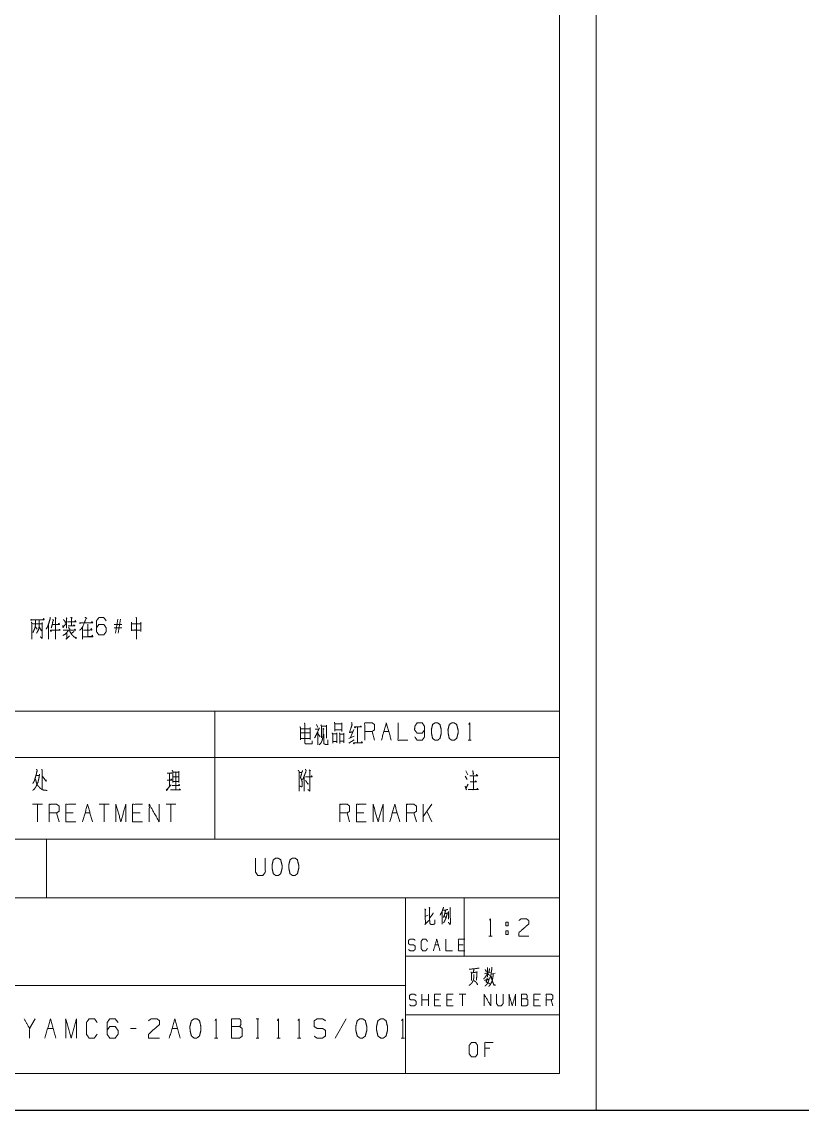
# Model space of a CAD drawing. Header units: millimetres. Extents: x 2210 to 79821, y -19430 to 2344.
# Drawn here: x 6483.7 to 6590.2, y 1492.8 to 1641.3 of the extents above; entities that cross this region are included whole.
import ezdxf

# ---------------------------------------------------------------- set-up
doc = ezdxf.new("R2010")
doc.units = ezdxf.units.MM
doc.layers.add('101', color=7, linetype='Continuous', true_color=0xffffff)

msp = doc.modelspace()

# ---------------------------------------------------------------- linework, layer by layer
msp.add_line((2209.78, 1492.82), (13049.16, 1492.82))
at = {"layer": '101', "color": 133, "linetype": 'Continuous', "lineweight": 18}
for p, q in [((6562.03, 1492.82), (6562.03, 1789.82)), ((6557.03, 1497.82), (6557.03, 1784.82)), ((6377.03, 1529.82), (6557.03, 1529.82)), ((6487.03, 1529.82), (6487.03, 1521.82)), ((6377.03, 1521.82), (6557.03, 1521.82)), ((6536.03, 1521.82), (6536.03, 1497.82)), ((6544.03, 1521.82), (6544.03, 1513.82)), ((6536.03, 1513.82), (6557.03, 1513.82)), ((6427.03, 1509.82), (6536.03, 1509.82)), ((6536.03, 1505.82), (6557.03, 1505.82)), ((6167.03, 1497.82), (6557.03, 1497.82)), ((6377.03, 1497.82), (6557.03, 1497.82)), ((6142.03, 1492.82), (6562.03, 1492.82))]:
    msp.add_line(p, q, dxfattribs=at)
at = {"layer": '101', "color": 72, "linetype": 'Continuous', "lineweight": 18}
for p, q in [((6496.45, 1557.89), (6496.79, 1559.82)), ((6497.14, 1559.82), (6496.81, 1557.89)), ((6485.53, 1558.79), (6485.79, 1558.44)), ((6486.02, 1558.79), (6486.36, 1558.24)), ((6487.33, 1559.07), (6487.33, 1557.09)), ((6490.81, 1558.12), (6490.44, 1557.89)), ((6497.3, 1559.09), (6496.29, 1559.09)), ((6497.3, 1558.62), (6496.29, 1558.62)), ((6480.03, 1547.28), (6510.03, 1547.28)), ((6510.03, 1547.28), (6510.03, 1540.93)), ((6510.03, 1547.28), (6557.03, 1547.28)), ((6557.03, 1547.28), (6557.03, 1540.93)), ((6521.71, 1544.85), (6522.98, 1544.85)), ((6523.02, 1545.05), (6523.02, 1543.42)), ((6523.9, 1545.47), (6524.05, 1545.05)), ((6528.96, 1544.77), (6528.52, 1543.67)), ((6529.47, 1545.05), (6529.47, 1543)), ((6531.8, 1543.3), (6531.47, 1544.5)), ((6533.07, 1544.5), (6533.74, 1544.5)), ((6521.71, 1544.32), (6522.98, 1544.32)), ((6521.73, 1543.52), (6522.98, 1543.52)), ((6524.07, 1544.22), (6524.37, 1543.75)), ((6528.29, 1542.9), (6529.01, 1543.37)), ((6528.31, 1543.52), (6529.03, 1543.85)), ((6544.58, 1543.3), (6545, 1543.3)), ((6480.03, 1540.93), (6510.03, 1540.93)), ((6510.03, 1540.93), (6510.03, 1529.82)), ((6510.03, 1540.93), (6557.03, 1540.93)), ((6557.03, 1540.93), (6557.03, 1529.82)), ((6485.63, 1538.5), (6486.06, 1538.5)), ((6503.84, 1538.77), (6503.84, 1536.95)), ((6521.55, 1538.92), (6521.9, 1538.92)), ((6522.87, 1539.27), (6523.05, 1539.12)), ((6544.24, 1539.12), (6544.54, 1538.57)), ((6504.28, 1538.3), (6505.06, 1538.3)), ((6522.2, 1538.42), (6522.2, 1536.35)), ((6544.15, 1538.42), (6544.45, 1537.95)), ((6486.48, 1534.56), (6485.14, 1534.56)), ((6485.81, 1534.56), (6485.81, 1532.18)), ((6495.59, 1534.56), (6494.24, 1534.56)), ((6494.91, 1534.56), (6494.91, 1532.18)), ((6504.69, 1534.56), (6503.35, 1534.56)), ((6504.02, 1534.56), (6504.02, 1532.18)), ((6538.44, 1532.18), (6538.44, 1534.56)), ((6539.61, 1534.56), (6538.44, 1532.91)), ((6488.76, 1532.18), (6488.42, 1533.38)), ((6490.7, 1533.38), (6489.69, 1533.38)), ((6492.3, 1533.38), (6492.97, 1533.38)), ((6499.8, 1533.38), (6498.79, 1533.38)), ((6528.4, 1532.18), (6528.07, 1533.38)), ((6530.34, 1533.38), (6529.34, 1533.38)), ((6534.22, 1533.38), (6534.9, 1533.38)), ((6537.51, 1532.18), (6537.17, 1533.38)), ((6539.61, 1532.18), (6538.94, 1533.61)), ((6480.03, 1529.82), (6510.03, 1529.82)), ((6510.03, 1529.82), (6557.03, 1529.82)), ((6538.81, 1519.32), (6539.13, 1519.44)), ((6547.4, 1516.56), (6547.83, 1516.56)), ((6549.72, 1517.29), (6550.05, 1517.29)), ((6549.72, 1517.29), (6549.72, 1516.81)), ((6540.07, 1515.38), (6540.51, 1515.38)), ((6543.91, 1515.38), (6543.24, 1515.38)), ((6546.81, 1511.45), (6547.6, 1511.62)), ((6547.71, 1511.39), (6548.26, 1511.51)), ((6538.27, 1507.07), (6538.27, 1508.64)), ((6539.16, 1507.87), (6538.27, 1507.87)), ((6539.16, 1507.07), (6539.16, 1508.64)), ((6540.63, 1507.87), (6539.97, 1507.87)), ((6542.33, 1507.87), (6541.66, 1507.87)), ((6544.25, 1508.64), (6543.36, 1508.64)), ((6543.81, 1508.64), (6543.81, 1507.07)), ((6554.21, 1507.87), (6553.54, 1507.87)), ((6556.13, 1507.07), (6555.91, 1507.87)), ((6485.48, 1505.29), (6484.74, 1503.99)), ((6515.66, 1505.29), (6516.03, 1505.29)), ((6515.86, 1505.29), (6515.86, 1502.67)), ((6527.91, 1505.29), (6526.43, 1502.67)), ((6487.2, 1503.99), (6487.94, 1503.99)), ((6499.26, 1503.99), (6498.52, 1503.99)), ((6504.17, 1503.99), (6504.91, 1503.99)), ((6509.97, 1502.67), (6510.43, 1502.67)), ((6515.66, 1502.67), (6516.03, 1502.67)), ((6518.45, 1502.67), (6518.92, 1502.67)), ((6521.28, 1502.67), (6521.75, 1502.67)), ((6535.42, 1502.67), (6535.89, 1502.67)), ((6547.55, 1501.28), (6546.87, 1501.28))]:
    msp.add_line(p, q, dxfattribs=at)
for points, knots in [([(6485.02, 1559.77), (6484.95, 1559.64), (6484.86, 1559.74), (6486.71, 1559.74), (6486.66, 1559.92), (6486.59, 1559.74)], [0, 0, 0.057342, 0.110625, 0.851629, 0.92464, 1, 1]), ([(6484.96, 1559.42), (6485.05, 1559.27), (6485.05, 1557.09), (6485.05, 1559.19), (6486.47, 1559.19), (6486.47, 1559.37), (6486.47, 1557.17), (6486.17, 1557.42)], [0, 0, 0.020177, 0.272235, 0.515601, 0.679467, 0.699747, 0.954702, 1, 1]), ([(6485.53, 1559.74), (6485.53, 1559.02), (6485.49, 1558.74), (6485.39, 1558.44), (6485.18, 1557.99)], [0, 0, 0.398804, 0.551317, 0.72635, 1, 1]), ([(6486.04, 1559.74), (6486.04, 1558.97), (6486.02, 1558.74), (6485.99, 1558.47), (6485.88, 1558.24), (6485.69, 1557.92)], [0, 0, 0.406735, 0.525183, 0.670698, 0.801239, 1, 1]), ([(6487.52, 1560.09), (6487.56, 1559.92), (6487.31, 1559.14), (6487.22, 1558.84), (6487.12, 1558.67), (6486.99, 1558.44)], [0, 0, 0.101081, 0.561696, 0.738764, 0.854623, 1, 1]), ([(6487.89, 1559.84), (6488.02, 1559.57), (6487.95, 1559.67), (6487.7, 1558.62)], [0, 0, 0.200661, 0.282152, 1, 1]), ([(6487.82, 1559.09), (6488.81, 1559.09), (6488.74, 1559.27), (6488.65, 1559.09)], [0, 0, 0.720073, 0.857382, 1, 1]), ([(6488.21, 1560.09), (6488.35, 1559.92), (6488.28, 1559.99), (6488.28, 1557.09)], [0, 0, 0.069698, 0.10163, 1, 1]), ([(6489.34, 1559.79), (6489.64, 1559.42), (6489.64, 1559.49), (6489.6, 1559.29)], [0, 0, 0.63342, 0.732281, 1, 1]), ([(6489.71, 1560.02), (6489.83, 1559.92), (6489.75, 1559.99), (6489.75, 1558.57)], [0, 0, 0.093582, 0.161769, 1, 1]), ([(6489.89, 1559.44), (6491.09, 1559.44), (6490.98, 1559.62), (6490.9, 1559.52)], [0, 0, 0.780469, 0.913353, 1, 1]), ([(6490.35, 1560.07), (6490.54, 1559.97), (6490.47, 1559.99), (6490.47, 1558.92), (6489.99, 1558.92), (6490.91, 1558.92), (6490.81, 1559.04), (6490.72, 1558.89)], [0, 0, 0.070461, 0.094626, 0.441066, 0.594867, 0.891065, 0.943891, 1, 1]), ([(6491.7, 1559.32), (6491.62, 1559.22), (6491.55, 1559.32), (6493.33, 1559.32), (6493.26, 1559.49), (6493.15, 1559.37)], [0, 0, 0.055742, 0.106912, 0.852678, 0.931523, 1, 1]), ([(6492.32, 1560.07), (6492.54, 1559.92), (6492.46, 1559.97), (6492.01, 1558.84), (6491.83, 1558.57), (6491.74, 1558.44), (6491.55, 1558.32)], [0, 0, 0.114309, 0.152407, 0.687099, 0.83094, 0.898299, 1, 1]), ([(6493.86, 1558.62), (6494.18, 1559.09), (6494.86, 1559.09), (6495.2, 1558.62), (6495.2, 1558.14), (6494.86, 1557.67), (6494.18, 1557.67), (6493.86, 1558.14), (6493.86, 1559.57), (6494.18, 1560.04), (6494.86, 1560.04), (6495.2, 1559.57)], [0, 0, 0.076964, 0.169761, 0.248073, 0.312019, 0.39033, 0.483127, 0.560092, 0.751927, 0.828891, 0.921689, 1, 1]), ([(6499.26, 1560.09), (6499.35, 1559.87), (6499.33, 1559.92), (6499.33, 1557.07), (6499.33, 1558.34), (6498.66, 1558.34), (6499.93, 1558.34), (6499.93, 1558.14), (6499.93, 1559.42), (6499.93, 1559.17), (6498.62, 1559.17), (6498.62, 1559.42), (6498.62, 1558.22)], [0, 0, 0.022286, 0.027176, 0.289922, 0.407467, 0.469385, 0.586709, 0.605148, 0.722692, 0.74574, 0.866322, 0.88937, 1, 1]), ([(6487.7, 1558.32), (6487.66, 1558.14), (6487.58, 1558.32), (6488.9, 1558.32), (6488.81, 1558.47), (6488.78, 1558.34)], [0, 0, 0.089079, 0.1869, 0.848318, 0.935187, 1, 1]), ([(6489.25, 1558.94), (6489.32, 1558.62), (6489.3, 1558.72), (6489.68, 1559.17)], [0, 0, 0.32689, 0.426693, 1, 1]), ([(6490.01, 1558.24), (6489.73, 1557.92), (6489.59, 1557.77), (6489.25, 1557.57)], [0, 0, 0.419152, 0.619695, 1, 1]), ([(6489.3, 1558.32), (6491.02, 1558.32), (6490.93, 1558.44), (6490.84, 1558.34)], [0, 0, 0.856805, 0.933302, 1, 1]), ([(6489.82, 1557.99), (6489.82, 1557.27), (6489.71, 1557.09), (6490.19, 1557.54)], [0, 0, 0.457244, 0.58631, 1, 1]), ([(6490.05, 1558.74), (6490.19, 1558.44), (6490.22, 1558.49), (6490.22, 1558.34)], [0, 0, 0.610903, 0.723696, 1, 1]), ([(6490.19, 1558.19), (6490.44, 1557.79), (6490.74, 1557.44), (6491.09, 1557.27), (6491.16, 1557.29), (6491.02, 1557.17)], [0, 0, 0.295858, 0.586003, 0.834112, 0.881276, 1, 1]), ([(6491.95, 1558.84), (6491.95, 1557.07), (6491.95, 1557.42), (6493.37, 1557.42), (6493.3, 1557.62), (6493.19, 1557.44), (6492.69, 1557.44), (6492.69, 1559.14), (6492.69, 1558.34), (6492.08, 1558.34), (6493.26, 1558.34), (6493.17, 1558.54), (6493.05, 1558.39)], [0, 0, 0.193638, 0.23182, 0.386075, 0.409217, 0.431539, 0.485528, 0.670984, 0.758258, 0.825745, 0.954933, 0.978787, 1, 1]), ([(6521.62, 1545.15), (6521.69, 1545), (6521.69, 1543.37)], [0, 0, 0.092597, 1, 1]), ([(6522.22, 1545.65), (6522.31, 1545.55), (6522.31, 1542.92), (6522.36, 1542.82), (6522.52, 1542.8), (6523.3, 1542.8), (6523.3, 1543.2)], [0, 0, 0.031698, 0.655157, 0.682037, 0.720284, 0.904996, 1, 1]), ([(6523.68, 1544.8), (6524.18, 1544.8), (6524.27, 1544.95), (6523.63, 1543.62), (6524.05, 1544.45), (6524.05, 1542.67)], [0, 0, 0.102218, 0.138179, 0.441776, 0.633382, 1, 1]), ([(6524.76, 1544.92), (6524.9, 1544.82), (6524.81, 1544.82), (6524.81, 1544.2), (6524.76, 1543.77), (6524.71, 1543.5), (6524.62, 1543.2), (6524.48, 1542.92), (6524.25, 1542.67)], [0, 0, 0.067741, 0.102315, 0.346795, 0.514328, 0.623882, 0.746214, 0.867178, 1, 1]), ([(6524.48, 1545.42), (6524.55, 1545.25), (6524.55, 1543.65)], [0, 0, 0.105514, 1, 1]), ([(6524.55, 1545.2), (6525.26, 1545.2), (6525.26, 1545.37), (6525.26, 1543.6)], [0, 0, 0.266094, 0.331958, 1, 1]), ([(6526.33, 1545.75), (6526.4, 1545.5), (6526.4, 1544.52), (6526.4, 1544.7), (6527.32, 1544.7), (6527.32, 1544.47), (6527.32, 1545.65), (6527.32, 1545.52), (6526.4, 1545.52)], [0, 0, 0.054432, 0.258706, 0.29537, 0.487932, 0.535072, 0.781249, 0.807438, 1, 1]), ([(6528.68, 1545.7), (6528.73, 1545.42), (6528.38, 1544.35), (6528.87, 1544.47)], [0, 0, 0.145701, 0.734427, 1, 1]), ([(6529.21, 1545.07), (6529.12, 1545), (6529.05, 1545.12), (6530, 1545.12), (6529.93, 1545.25), (6529.86, 1545.12)], [0, 0, 0.077218, 0.17288, 0.808676, 0.904338, 1, 1]), ([(6530.46, 1543.3), (6530.46, 1545.67), (6531.47, 1545.67), (6531.8, 1545.45), (6531.8, 1544.72), (6531.47, 1544.5), (6530.46, 1544.5)], [0, 0, 0.400951, 0.571036, 0.639278, 0.761673, 0.829915, 1, 1]), ([(6532.74, 1543.3), (6533.41, 1545.67), (6534.08, 1543.3)], [0, 0, 0.499999, 1, 1]), ([(6535.01, 1545.67), (6535.01, 1543.3), (6536.36, 1543.3)], [0, 0, 0.638733, 1, 1]), ([(6537.29, 1543.77), (6537.61, 1543.3), (6538.3, 1543.3), (6538.63, 1543.77), (6538.63, 1545.2), (6538.3, 1545.67), (6537.61, 1545.67), (6537.29, 1545.2), (6537.27, 1544.72), (6537.61, 1544.25), (6538.3, 1544.25), (6538.63, 1544.72)], [0, 0, 0.076857, 0.169525, 0.247728, 0.439296, 0.517498, 0.610166, 0.687023, 0.750924, 0.829129, 0.921797, 1, 1]), ([(6540.4, 1543.3), (6540.73, 1543.55), (6540.91, 1544.25), (6540.91, 1544.72), (6540.73, 1545.45), (6540.4, 1545.67), (6540.06, 1545.67), (6539.72, 1545.45), (6539.55, 1544.72), (6539.57, 1544.25), (6539.72, 1543.55), (6540.06, 1543.3), (6540.4, 1543.3)], [0, 0, 0.067524, 0.18397, 0.260582, 0.380942, 0.446139, 0.500302, 0.565504, 0.685862, 0.762527, 0.878308, 0.945837, 1, 1]), ([(6542.67, 1543.3), (6543.01, 1543.55), (6543.19, 1544.25), (6543.19, 1544.72), (6543.01, 1545.45), (6542.67, 1545.67), (6542.34, 1545.67), (6542, 1545.45), (6541.82, 1544.72), (6541.84, 1544.25), (6542, 1543.55), (6542.34, 1543.3), (6542.67, 1543.3)], [0, 0, 0.06753, 0.183975, 0.260587, 0.380946, 0.446148, 0.500311, 0.565508, 0.685866, 0.762532, 0.878313, 0.945837, 1, 1]), ([(6544.65, 1545.47), (6544.79, 1545.67), (6544.79, 1543.3)], [0, 0, 0.093486, 1, 1]), ([(6524.87, 1544.12), (6524.87, 1542.85), (6524.99, 1542.77), (6525.15, 1542.7), (6525.45, 1542.7), (6525.45, 1543.35)], [0, 0, 0.500781, 0.55761, 0.626688, 0.744702, 1, 1]), ([(6526.01, 1544.3), (6526.1, 1544.12), (6526.1, 1542.92), (6526.1, 1543.15), (6526.65, 1543.15), (6526.65, 1542.95), (6526.65, 1544.3), (6526.65, 1544.17), (6526.1, 1544.17)], [0, 0, 0.044639, 0.317869, 0.369099, 0.493859, 0.539397, 0.84678, 0.87524, 1, 1]), ([(6527, 1544.32), (6527.07, 1544.17), (6527.07, 1542.85), (6527.07, 1543.17), (6527.59, 1543.17), (6527.59, 1542.92), (6527.59, 1544.25), (6527.59, 1544.12), (6527.09, 1544.12)], [0, 0, 0.036663, 0.329593, 0.401444, 0.514757, 0.570026, 0.862955, 0.89059, 1, 1]), ([(6529.07, 1542.92), (6528.98, 1542.8), (6528.93, 1542.95), (6530.13, 1542.95), (6530.06, 1543.12), (6530, 1543)], [0, 0, 0.083253, 0.169787, 0.823494, 0.926146, 1, 1]), ([(6486.09, 1538.67), (6485.98, 1537.95), (6485.91, 1537.72), (6485.88, 1537.55), (6485.77, 1537.37), (6485.68, 1537.17), (6485.63, 1537.02), (6485.51, 1536.82), (6485.4, 1536.67), (6485.17, 1536.45)], [0, 0, 0.296653, 0.392139, 0.46442, 0.547269, 0.635793, 0.700209, 0.795421, 0.869798, 1, 1]), ([(6485.68, 1539.37), (6485.77, 1539.15), (6485.68, 1538.82), (6485.65, 1538.65), (6485.58, 1538.42), (6485.51, 1538.17), (6485.44, 1537.95), (6485.38, 1537.75), (6485.3, 1537.6), (6485.19, 1537.42)], [0, 0, 0.116541, 0.278918, 0.364993, 0.478696, 0.603951, 0.71766, 0.817412, 0.901346, 1, 1]), ([(6486.39, 1539.35), (6486.46, 1539.17), (6486.46, 1536.65)], [0, 0, 0.06955, 1, 1]), ([(6486.43, 1538.47), (6487.01, 1537.67), (6487.01, 1537.9)], [0, 0, 0.814824, 1, 1]), ([(6503.52, 1538.8), (6504.13, 1538.8), (6504.05, 1538.9), (6504.02, 1538.77)], [0, 0, 0.704243, 0.847777, 1, 1]), ([(6504.2, 1539.2), (6504.28, 1539.05), (6504.28, 1537.55), (6504.28, 1537.67), (6505.1, 1537.67), (6505.1, 1537.55), (6505.1, 1539.05), (6505.1, 1538.95), (6504.28, 1538.95), (6504.67, 1538.95), (6504.67, 1536.55), (6503.97, 1536.55), (6505.31, 1536.55), (6505.22, 1536.6), (6505.2, 1536.65), (6505.1, 1536.5)], [0, 0, 0.016856, 0.162098, 0.174201, 0.252928, 0.265031, 0.410272, 0.419955, 0.498682, 0.536334, 0.76872, 0.837175, 0.967244, 0.977077, 0.982211, 1, 1]), ([(6521.37, 1539.2), (6521.53, 1539.05), (6521.53, 1536.35)], [0, 0, 0.074914, 1, 1]), ([(6521.97, 1539.15), (6521.69, 1538.2), (6521.8, 1538.02), (6521.87, 1537.85), (6521.94, 1537.5), (6521.94, 1537.07), (6521.87, 1536.92), (6521.62, 1537.05)], [0, 0, 0.379822, 0.458229, 0.530553, 0.667378, 0.830233, 0.893776, 1, 1]), ([(6522.36, 1539.35), (6522.47, 1539.12), (6521.99, 1537.9)], [0, 0, 0.159107, 1, 1]), ([(6522.98, 1539.17), (6522.98, 1536.35), (6522.72, 1536.57)], [0, 0, 0.890401, 1, 1]), ([(6544.81, 1538.45), (6545.87, 1538.45), (6545.74, 1538.65), (6545.69, 1538.47)], [0, 0, 0.717261, 0.876328, 1, 1]), ([(6545.2, 1539.17), (6545.29, 1538.7), (6545.3, 1538.8), (6545.25, 1538.57)], [0, 0, 0.592181, 0.716658, 1, 1]), ([(6485.51, 1538.02), (6485.58, 1537.85), (6485.63, 1537.65), (6485.67, 1537.47), (6485.84, 1537.12), (6485.93, 1537.02), (6486.18, 1536.77), (6486.32, 1536.65), (6486.5, 1536.55), (6486.74, 1536.47), (6486.97, 1536.47), (6487.15, 1536.45)], [0, 0, 0.075192, 0.15762, 0.228747, 0.384949, 0.438119, 0.578251, 0.653441, 0.734337, 0.837345, 0.928883, 1, 1]), ([(6503.6, 1536.67), (6503.44, 1536.42), (6503.37, 1536.5), (6504.05, 1537.2)], [0, 0, 0.214427, 0.289033, 1, 1]), ([(6503.51, 1537.87), (6504.13, 1537.87), (6504.05, 1538.02), (6504.02, 1537.9)], [0, 0, 0.676561, 0.857934, 1, 1]), ([(6504.2, 1537.12), (6505.2, 1537.12), (6505.13, 1537.3), (6505.06, 1537.15)], [0, 0, 0.739673, 0.878255, 1, 1]), ([(6522.38, 1538.3), (6523.3, 1538.3), (6523.23, 1538.45), (6523.17, 1538.32)], [0, 0, 0.752923, 0.888763, 1, 1]), ([(6522.4, 1537.82), (6522.72, 1537.3), (6522.73, 1537.4), (6522.64, 1537.42)], [0, 0, 0.760418, 0.886215, 1, 1]), ([(6544.15, 1537.05), (6544.33, 1536.55), (6544.3, 1536.77), (6544.56, 1537.3)], [0, 0, 0.39393, 0.563113, 1, 1]), ([(6545.29, 1538.42), (6545.29, 1536.57), (6544.58, 1536.57), (6545.97, 1536.57), (6545.83, 1536.72), (6545.74, 1536.57)], [0, 0, 0.426906, 0.590047, 0.912256, 0.959823, 1, 1]), ([(6544.83, 1537.62), (6545.71, 1537.62), (6545.62, 1537.77), (6545.53, 1537.65)], [0, 0, 0.729813, 0.873574, 1, 1]), ([(6487.41, 1532.18), (6487.41, 1534.56), (6488.42, 1534.56), (6488.76, 1534.33), (6488.76, 1533.61), (6488.42, 1533.38), (6487.41, 1533.38)], [0, 0, 0.400951, 0.571036, 0.639278, 0.761673, 0.829915, 1, 1]), ([(6491.03, 1532.18), (6489.69, 1532.18), (6489.69, 1534.56), (6491.03, 1534.56)], [0, 0, 0.26539, 0.73461, 1, 1]), ([(6491.97, 1532.18), (6492.64, 1534.56), (6493.31, 1532.18)], [0, 0, 0.499999, 1, 1]), ([(6496.52, 1532.18), (6496.52, 1534.56), (6497.19, 1532.18), (6497.86, 1534.56), (6497.86, 1532.18)], [0, 0, 0.245192, 0.500001, 0.754808, 1, 1]), ([(6500.14, 1532.18), (6498.79, 1532.18), (6498.79, 1534.56), (6500.14, 1534.56)], [0, 0, 0.26539, 0.73461, 1, 1]), ([(6501.07, 1532.18), (6501.07, 1534.56), (6502.41, 1532.18), (6502.41, 1534.56)], [0, 0, 0.317574, 0.682426, 1, 1]), ([(6527.06, 1532.18), (6527.06, 1534.56), (6528.07, 1534.56), (6528.4, 1534.33), (6528.4, 1533.61), (6528.07, 1533.38), (6527.06, 1533.38)], [0, 0, 0.400952, 0.571031, 0.639278, 0.761674, 0.829922, 1, 1]), ([(6530.68, 1532.18), (6529.34, 1532.18), (6529.34, 1534.56), (6530.68, 1534.56)], [0, 0, 0.26539, 0.73461, 1, 1]), ([(6531.61, 1532.18), (6531.61, 1534.56), (6532.28, 1532.18), (6532.96, 1534.56), (6532.96, 1532.18)], [0, 0, 0.245192, 0.499999, 0.754808, 1, 1]), ([(6536.17, 1532.18), (6536.17, 1534.56), (6537.17, 1534.56), (6537.51, 1534.33), (6537.51, 1533.61), (6537.17, 1533.38), (6536.17, 1533.38)], [0, 0, 0.400951, 0.571036, 0.639278, 0.761673, 0.829915, 1, 1]), ([(6515.56, 1527.22), (6515.56, 1525.32), (6515.88, 1524.84), (6516.55, 1524.84), (6516.9, 1525.32), (6516.9, 1527.22)], [0, 0, 0.337152, 0.4386, 0.55778, 0.662848, 1, 1]), ([(6518.66, 1524.84), (6519, 1525.09), (6519.18, 1525.79), (6519.18, 1526.27), (6519, 1526.99), (6518.66, 1527.22), (6518.33, 1527.22), (6517.99, 1526.99), (6517.82, 1526.27), (6517.83, 1525.79), (6517.99, 1525.09), (6518.33, 1524.84), (6518.66, 1524.84)], [0, 0, 0.067525, 0.183972, 0.260585, 0.380946, 0.446143, 0.500306, 0.565503, 0.685864, 0.76253, 0.878312, 0.945837, 1, 1]), ([(6520.94, 1524.84), (6521.28, 1525.09), (6521.45, 1525.79), (6521.45, 1526.27), (6521.28, 1526.99), (6520.94, 1527.22), (6520.61, 1527.22), (6520.27, 1526.99), (6520.09, 1526.27), (6520.11, 1525.79), (6520.27, 1525.09), (6520.61, 1524.84), (6520.94, 1524.84)], [0, 0, 0.067524, 0.183969, 0.260581, 0.380939, 0.446136, 0.500306, 0.565502, 0.68586, 0.762526, 0.878306, 0.94583, 1, 1]), ([(6538.65, 1520.29), (6538.79, 1520.17), (6538.71, 1520.21), (6538.74, 1518.22), (6538.65, 1518.14), (6539.2, 1518.7)], [0, 0, 0.060255, 0.090729, 0.71461, 0.752496, 1, 1]), ([(6539.25, 1520.52), (6539.37, 1520.37), (6539.32, 1520.42), (6539.32, 1519.55), (6539.32, 1518.86), (6539.32, 1518.76), (6539.34, 1518.37), (6539.38, 1518.26), (6539.44, 1518.2), (6539.57, 1518.16), (6539.83, 1518.18), (6540.02, 1518.24), (6540.04, 1518.26), (6540.01, 1518.8)], [0, 0, 0.050887, 0.067371, 0.30486, 0.491459, 0.519732, 0.627242, 0.657953, 0.681265, 0.71898, 0.791172, 0.845841, 0.852765, 1, 1]), ([(6539.32, 1519.05), (6539.75, 1519.59), (6539.82, 1519.77)], [0, 0, 0.77398, 1, 1]), ([(6541.21, 1520.52), (6541.19, 1520.42), (6541.02, 1519.96), (6540.87, 1519.69), (6540.76, 1519.44)], [0, 0, 0.089072, 0.504979, 0.766001, 1, 1]), ([(6541.05, 1519.96), (6541.03, 1518.2), (6541.02, 1518.33), (6541.02, 1518.35), (6541.03, 1518.53)], [0, 0, 0.841012, 0.900786, 0.910681, 1, 1]), ([(6541.46, 1520.04), (6541.47, 1520), (6541.4, 1519.71), (6541.33, 1519.44), (6541.25, 1519.26), (6541.19, 1519.11)], [0, 0, 0.044891, 0.350478, 0.63559, 0.840224, 1, 1]), ([(6541.46, 1519.65), (6541.75, 1519.71), (6541.72, 1519.77), (6541.69, 1519.55), (6541.63, 1519.34), (6541.6, 1519.17), (6541.55, 1519.01), (6541.47, 1518.86), (6541.4, 1518.7), (6541.33, 1518.57), (6541.25, 1518.43), (6541.19, 1518.37)], [0, 0, 0.158182, 0.194476, 0.315843, 0.429568, 0.518472, 0.611327, 0.697145, 0.792857, 0.869066, 0.954883, 1, 1]), ([(6541.22, 1520.11), (6541.25, 1520.08), (6541.28, 1520.08), (6541.79, 1520.21), (6541.75, 1520.21), (6541.68, 1520.17)], [0, 0, 0.049781, 0.090425, 0.822292, 0.883256, 1, 1]), ([(6541.31, 1519.34), (6541.44, 1519.22), (6541.47, 1519.11)], [0, 0, 0.6273, 1, 1]), ([(6542.1, 1520.5), (6542.16, 1520.42), (6542.13, 1520.4), (6542.15, 1518.35), (6542.15, 1518.33), (6542.13, 1518.2), (6542.1, 1518.16), (6541.87, 1518.47), (6542.1, 1518.18), (6542.13, 1518.26)], [0, 0, 0.031372, 0.042462, 0.676473, 0.682877, 0.721567, 0.737252, 0.857566, 0.97283, 1, 1]), ([(6541.88, 1519.94), (6541.91, 1519.9), (6541.88, 1519.88), (6541.88, 1518.88), (6541.87, 1518.99), (6541.88, 1519.11)], [0, 0, 0.038712, 0.066084, 0.824707, 0.904517, 1, 1]), ([(6547.47, 1518.74), (6547.62, 1518.94), (6547.62, 1516.56)], [0, 0, 0.093487, 1, 1]), ([(6549.72, 1517.99), (6549.72, 1518.46), (6550.05, 1518.46), (6550.05, 1517.99), (6549.72, 1517.99)], [0, 0, 0.292916, 0.5, 0.792916, 1, 1]), ([(6551.5, 1518.71), (6551.81, 1518.94), (6552.5, 1518.94), (6552.84, 1518.71), (6552.84, 1518.24), (6551.48, 1517.04), (6551.5, 1516.56), (6552.84, 1516.56)], [0, 0, 0.069688, 0.192972, 0.265273, 0.350226, 0.674741, 0.759753, 1, 1]), ([(6544.13, 1514.58), (6543.24, 1514.58), (6543.24, 1516.16), (6544.13, 1516.16)], [0, 0, 0.265388, 0.734612, 1, 1]), ([(6550.05, 1517.29), (6550.05, 1516.81), (6549.72, 1516.81)], [0, 0, 0.585831, 1, 1]), ([(6536.44, 1514.73), (6536.66, 1514.58), (6537.12, 1514.58), (6537.34, 1514.75), (6537.34, 1515.21), (6537.12, 1515.38), (6536.67, 1515.38), (6536.44, 1515.53), (6536.44, 1516.01), (6536.67, 1516.16), (6537.12, 1516.16), (6537.34, 1516.01)], [0, 0, 0.068029, 0.184052, 0.254519, 0.372336, 0.442804, 0.555843, 0.62637, 0.748396, 0.818923, 0.931962, 1, 1]), ([(6539.03, 1514.9), (6538.8, 1514.58), (6538.37, 1514.58), (6538.15, 1514.9), (6538.15, 1515.84), (6538.37, 1516.16), (6538.81, 1516.16), (6539.04, 1515.84)], [0, 0, 0.114571, 0.243364, 0.357935, 0.638587, 0.753157, 0.885429, 1, 1]), ([(6539.84, 1514.58), (6540.29, 1516.16), (6540.73, 1514.58)], [0, 0, 0.499998, 1, 1]), ([(6541.54, 1516.16), (6541.54, 1514.58), (6542.43, 1514.58)], [0, 0, 0.638737, 1, 1]), ([(6544.71, 1512.05), (6546.06, 1512.2), (6546, 1512.22), (6545.86, 1512.2)], [0, 0, 0.865805, 0.905503, 1, 1]), ([(6545.33, 1512.11), (6545.36, 1511.99), (6545.26, 1511.6)], [0, 0, 0.238945, 1, 1]), ([(6546.89, 1512.03), (6547.03, 1511.8), (6547.06, 1511.66)], [0, 0, 0.640218, 1, 1]), ([(6547.2, 1512.3), (6547.23, 1512.15), (6547.23, 1511.02), (6547.2, 1511.16), (6547.23, 1511.29)], [0, 0, 0.094654, 0.823642, 0.918295, 1, 1]), ([(6547.49, 1512.15), (6547.49, 1512.05), (6547.38, 1511.57)], [0, 0, 0.174306, 1, 1]), ([(6547.8, 1512.34), (6547.8, 1512.22), (6547.79, 1511.99), (6547.74, 1511.7), (6547.7, 1511.39), (6547.64, 1511.14), (6547.57, 1510.91), (6547.55, 1510.85)], [0, 0, 0.081859, 0.232245, 0.425429, 0.632112, 0.800316, 0.957949, 1, 1]), ([(6545.34, 1511.35), (6545.37, 1511.22), (6545.36, 1511.18), (6545.34, 1510.89), (6545.3, 1510.64), (6545.26, 1510.5), (6545.18, 1510.35), (6545.1, 1510.21), (6544.95, 1510.04), (6544.8, 1509.92), (6544.69, 1509.86)], [0, 0, 0.073225, 0.098424, 0.26494, 0.409696, 0.496582, 0.589746, 0.686975, 0.813798, 0.923947, 1, 1]), ([(6544.98, 1511.72), (6545.01, 1511.55), (6545.02, 1511.12), (6545.02, 1510.54), (6545.01, 1510.62), (6545.01, 1510.77)], [0, 0, 0.119124, 0.427226, 0.837796, 0.897358, 1, 1]), ([(6545.01, 1511.55), (6545.8, 1511.68), (6545.75, 1511.72), (6545.74, 1511.37), (6545.74, 1511), (6545.72, 1510.77), (6545.71, 1510.58), (6545.7, 1510.66), (6545.72, 1510.85)], [0, 0, 0.351984, 0.378534, 0.533493, 0.697426, 0.797814, 0.880033, 0.917028, 1, 1]), ([(6545.42, 1510.5), (6545.62, 1510.31), (6545.74, 1510.19), (6545.8, 1510.11), (6545.84, 1509.94), (6545.75, 1510.15)], [0, 0, 0.292982, 0.473564, 0.580848, 0.762106, 1, 1]), ([(6547.22, 1511.47), (6547.08, 1511.24), (6546.95, 1511.04), (6546.82, 1510.87), (6546.69, 1510.73)], [0, 0, 0.287233, 0.555137, 0.786183, 1, 1]), ([(6546.81, 1510.54), (6547.44, 1510.68), (6547.45, 1510.87), (6547.45, 1510.79), (6547.38, 1510.54), (6547.28, 1510.27), (6547.17, 1510.06), (6547.06, 1509.94), (6546.95, 1509.82), (6546.88, 1509.75)], [0, 0, 0.304469, 0.392577, 0.431617, 0.55371, 0.68947, 0.798366, 0.878841, 0.95475, 1, 1]), ([(6547.19, 1510.89), (6547.03, 1510.31), (6547.13, 1510.27), (6547.25, 1510.23), (6547.36, 1510.17), (6547.51, 1510.08)], [0, 0, 0.529111, 0.626299, 0.735529, 0.852099, 1, 1]), ([(6547.23, 1511.43), (6547.41, 1511.31), (6547.49, 1511.2)], [0, 0, 0.613114, 1, 1]), ([(6548.01, 1511.39), (6547.96, 1511.04), (6547.92, 1510.79), (6547.88, 1510.58), (6547.82, 1510.4), (6547.7, 1510.15), (6547.6, 1509.96), (6547.48, 1509.79), (6547.39, 1509.71)], [0, 0, 0.194372, 0.332632, 0.448613, 0.555646, 0.70616, 0.822691, 0.933849, 1, 1]), ([(6547.68, 1511.12), (6547.71, 1511.08), (6547.86, 1510.5), (6547.96, 1510.23), (6548.07, 1509.94), (6548.09, 1509.88), (6548.31, 1509.9), (6548.09, 1509.92), (6548.02, 1510.04)], [0, 0, 0.026719, 0.341744, 0.493482, 0.655463, 0.691641, 0.807838, 0.924035, 1, 1]), ([(6536.56, 1507.22), (6536.78, 1507.07), (6537.24, 1507.07), (6537.46, 1507.24), (6537.46, 1507.7), (6537.24, 1507.87), (6536.79, 1507.87), (6536.56, 1508.01), (6536.56, 1508.49), (6536.79, 1508.64), (6537.24, 1508.64), (6537.46, 1508.49)], [0, 0, 0.068036, 0.184055, 0.25452, 0.372334, 0.442799, 0.555845, 0.626371, 0.748393, 0.818918, 0.931964, 1, 1]), ([(6540.86, 1507.07), (6539.97, 1507.07), (6539.97, 1508.64), (6540.86, 1508.64)], [0, 0, 0.265394, 0.734606, 1, 1]), ([(6542.55, 1507.07), (6541.66, 1507.07), (6541.66, 1508.64), (6542.55, 1508.64)], [0, 0, 0.265394, 0.734606, 1, 1]), ([(6546.76, 1507.07), (6546.76, 1508.64), (6547.65, 1507.07), (6547.65, 1508.64)], [0, 0, 0.317573, 0.682427, 1, 1]), ([(6548.45, 1508.64), (6548.45, 1507.39), (6548.66, 1507.07), (6549.11, 1507.07), (6549.34, 1507.39), (6549.34, 1508.64)], [0, 0, 0.337149, 0.438598, 0.557784, 0.662851, 1, 1]), ([(6550.15, 1507.07), (6550.15, 1508.64), (6550.59, 1507.07), (6551.04, 1508.64), (6551.04, 1507.07)], [0, 0, 0.245192, 0.5, 0.754808, 1, 1]), ([(6551.85, 1508.01), (6551.85, 1508.64), (6552.51, 1508.64), (6552.62, 1508.49), (6552.62, 1508.18), (6552.51, 1508.01), (6551.85, 1508.01), (6551.85, 1507.07), (6552.5, 1507.07), (6552.73, 1507.22), (6552.73, 1507.87), (6552.51, 1508.01)], [0, 0, 0.115916, 0.238849, 0.272472, 0.33043, 0.366587, 0.48952, 0.663395, 0.784172, 0.83349, 0.952457, 1, 1]), ([(6554.43, 1507.07), (6553.54, 1507.07), (6553.54, 1508.64), (6554.43, 1508.64)], [0, 0, 0.265394, 0.734606, 1, 1]), ([(6555.24, 1507.07), (6555.24, 1508.64), (6555.91, 1508.64), (6556.13, 1508.49), (6556.13, 1508.01), (6555.91, 1507.87), (6555.24, 1507.87)], [0, 0, 0.400946, 0.571033, 0.639276, 0.76167, 0.829914, 1, 1]), ([(6484.74, 1502.67), (6484.74, 1503.99), (6484, 1505.29)], [0, 0, 0.469959, 1, 1]), ([(6489.66, 1502.67), (6489.66, 1505.29), (6490.4, 1502.67), (6491.14, 1505.29), (6491.14, 1502.67)], [0, 0, 0.245192, 0.5, 0.754808, 1, 1]), ([(6493.95, 1503.19), (6493.58, 1502.67), (6492.86, 1502.67), (6492.49, 1503.19), (6492.49, 1504.77), (6492.86, 1505.29), (6493.6, 1505.29), (6493.97, 1504.77)], [0, 0, 0.114569, 0.243366, 0.357935, 0.638584, 0.753153, 0.885431, 1, 1]), ([(6495.32, 1503.72), (6495.67, 1504.24), (6496.43, 1504.24), (6496.8, 1503.72), (6496.8, 1503.19), (6496.43, 1502.67), (6495.67, 1502.67), (6495.32, 1503.19), (6495.32, 1504.77), (6495.67, 1505.29), (6496.43, 1505.29), (6496.8, 1504.77)], [0, 0, 0.076963, 0.169761, 0.248073, 0.312018, 0.390331, 0.483128, 0.560091, 0.751927, 0.82889, 0.921688, 1, 1]), ([(6500.97, 1505.04), (6501.32, 1505.29), (6502.09, 1505.29), (6502.46, 1505.04), (6502.46, 1504.52), (6500.95, 1503.19), (6500.97, 1502.67), (6502.46, 1502.67)], [0, 0, 0.069692, 0.192977, 0.265273, 0.350227, 0.674741, 0.759753, 1, 1]), ([(6507.55, 1502.67), (6507.92, 1502.95), (6508.11, 1503.72), (6508.11, 1504.24), (6507.92, 1505.04), (6507.55, 1505.29), (6507.18, 1505.29), (6506.81, 1505.04), (6506.61, 1504.24), (6506.63, 1503.72), (6506.81, 1502.95), (6507.18, 1502.67), (6507.55, 1502.67)], [0, 0, 0.06753, 0.183974, 0.260586, 0.380945, 0.446147, 0.500311, 0.565508, 0.685867, 0.762531, 0.878311, 0.945836, 1, 1]), ([(6510.04, 1505.07), (6510.2, 1505.29), (6510.2, 1502.67)], [0, 0, 0.093489, 1, 1]), ([(6512.29, 1504.24), (6512.29, 1505.29), (6513.4, 1505.29), (6513.58, 1505.04), (6513.58, 1504.52), (6513.4, 1504.24), (6512.29, 1504.24), (6512.29, 1502.67), (6513.38, 1502.67), (6513.75, 1502.92), (6513.75, 1503.99), (6513.4, 1504.24)], [0, 0, 0.115917, 0.238847, 0.272469, 0.330428, 0.366584, 0.489513, 0.663389, 0.784162, 0.833485, 0.952453, 1, 1]), ([(6518.53, 1505.07), (6518.69, 1505.29), (6518.69, 1502.67)], [0, 0, 0.093489, 1, 1]), ([(6521.36, 1505.07), (6521.52, 1505.29), (6521.52, 1502.67)], [0, 0, 0.093489, 1, 1]), ([(6523.58, 1502.92), (6523.95, 1502.67), (6524.71, 1502.67), (6525.09, 1502.95), (6525.09, 1503.72), (6524.71, 1503.99), (6523.97, 1503.99), (6523.58, 1504.24), (6523.58, 1505.04), (6523.97, 1505.29), (6524.71, 1505.29), (6525.09, 1505.04)], [0, 0, 0.068036, 0.184054, 0.254519, 0.372335, 0.4428, 0.555843, 0.62637, 0.748394, 0.818921, 0.931964, 1, 1]), ([(6530.18, 1502.67), (6530.55, 1502.95), (6530.74, 1503.72), (6530.74, 1504.24), (6530.55, 1505.04), (6530.18, 1505.29), (6529.81, 1505.29), (6529.44, 1505.04), (6529.24, 1504.24), (6529.26, 1503.72), (6529.44, 1502.95), (6529.81, 1502.67), (6530.18, 1502.67)], [0, 0, 0.067525, 0.18397, 0.260581, 0.38094, 0.446137, 0.500301, 0.565503, 0.685862, 0.762526, 0.878306, 0.945836, 1, 1]), ([(6533.01, 1502.67), (6533.38, 1502.95), (6533.57, 1503.72), (6533.57, 1504.24), (6533.38, 1505.04), (6533.01, 1505.29), (6532.64, 1505.29), (6532.26, 1505.04), (6532.07, 1504.24), (6532.09, 1503.72), (6532.26, 1502.95), (6532.64, 1502.67), (6533.01, 1502.67)], [0, 0, 0.067525, 0.183971, 0.260584, 0.380944, 0.446141, 0.500306, 0.565504, 0.685864, 0.762529, 0.87831, 0.945835, 1, 1]), ([(6535.5, 1505.07), (6535.66, 1505.29), (6535.66, 1502.67)], [0, 0, 0.093489, 1, 1]), ([(6545.02, 1500.1), (6545.58, 1500.1), (6545.86, 1500.5), (6545.86, 1501.68), (6545.58, 1502.07), (6545.02, 1502.07), (6544.73, 1501.68), (6544.73, 1500.5), (6545.02, 1500.1)], [0, 0, 0.102683, 0.191619, 0.409477, 0.498413, 0.601096, 0.691619, 0.909477, 1, 1]), ([(6546.87, 1500.1), (6546.87, 1502.07), (6547.98, 1502.07)], [0, 0, 0.638735, 1, 1])]:
    msp.add_open_spline(points, degree=1, knots=knots, dxfattribs=at)
for points in [[(6533.89, 1532.18), (6534.56, 1534.56), (6535.23, 1532.18)], [(6486.83, 1502.67), (6487.57, 1505.29), (6488.31, 1502.67)], [(6503.8, 1502.67), (6504.54, 1505.29), (6505.28, 1502.67)]]:
    msp.add_open_spline(points, degree=1, dxfattribs=at)

doc.saveas('drawing.dxf')
